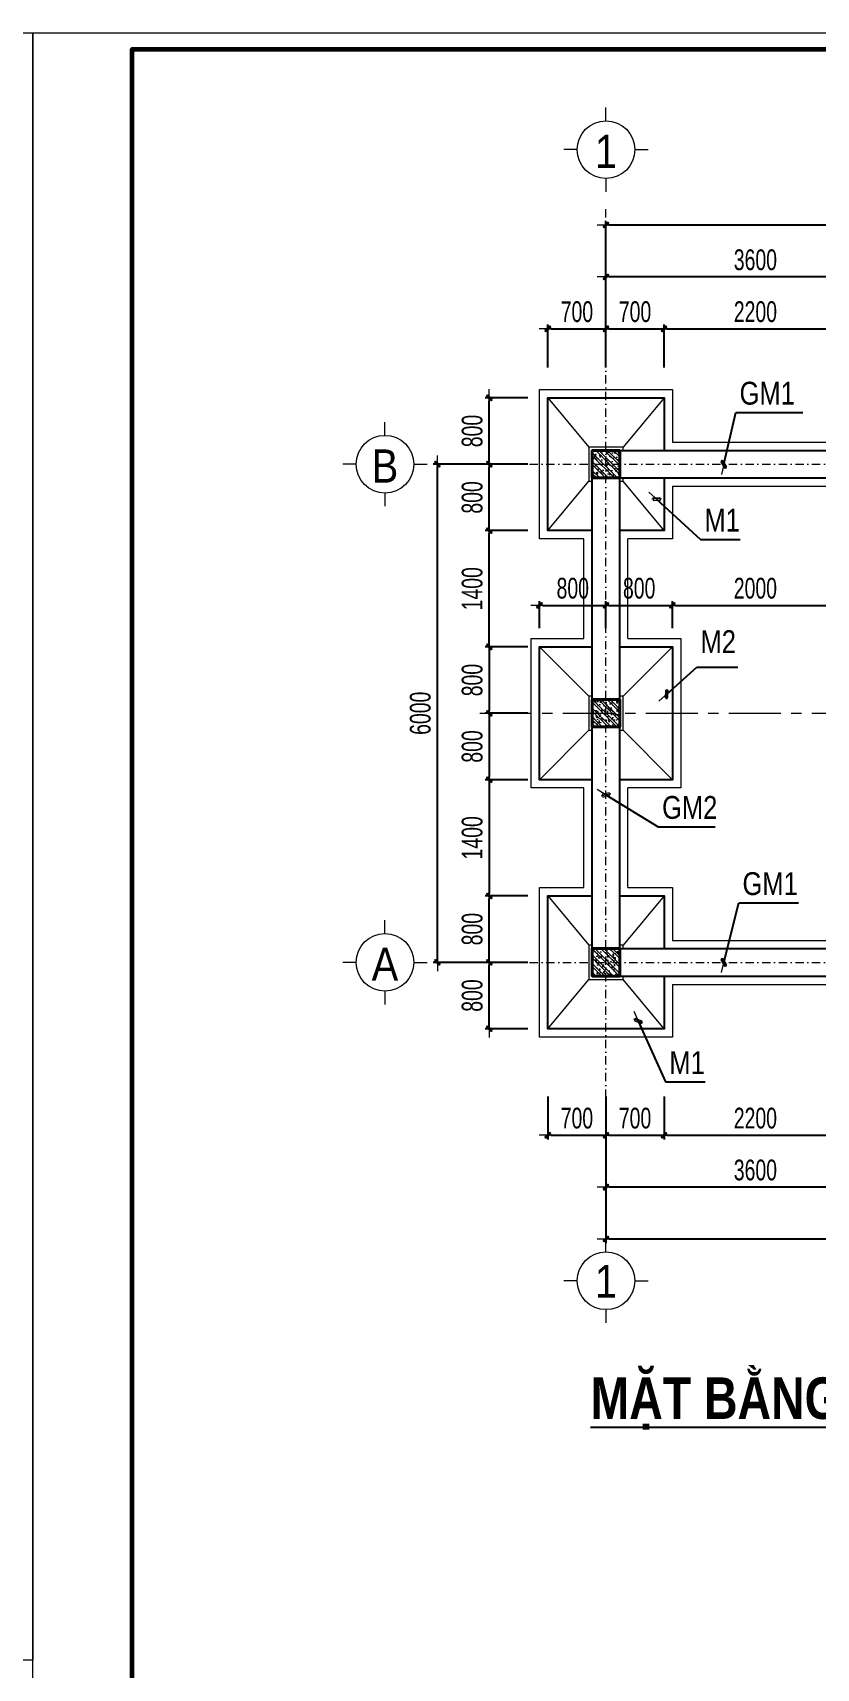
# Model space of a CAD drawing. Header units: millimetres. Extents: x -178395 to 493851, y -561170 to -280028.
# Drawn here: x -150675 to -141235, y -470366 to -450665 of the extents above; entities that cross this region are included whole.
import ezdxf
from ezdxf.enums import TextEntityAlignment as Align

# ---------------------------------------------------------------- set-up
doc = ezdxf.new("R2010")
doc.units = ezdxf.units.MM
doc.header["$MEASUREMENT"] = 0
doc.header["$PDMODE"] = 32
for name, pattern in [('CENTER', [2, 1.25, -0.25, 0.25, -0.25]), ('DASHDOT', [1, 0.5, -0.25, 0, -0.25]), ('HIDDEN', [0.375, 0.25, -0.125])]:
    doc.linetypes.add(name, pattern=pattern)
doc.layers.get('Defpoints').update_dxf_attribs({"color": 1})
for name, color, linetype, lineweight in [('Khungten_LCDI', 7, 'Continuous', 5), ('LC Dim', 8, 'Continuous', 18), ('LC Hatch', 252, 'Continuous', 9), ('LC ISO', 153, 'Continuous', 13), ('LC MANH DUT', 35, 'HIDDEN', 5), ('LC Net dam2', 6, 'Continuous', 40), ('LC Net manh', 133, 'Continuous', 5), ('LC Net thay', 63, 'Continuous', 25), ('LC Net truc', 79, 'DASHDOT', 13), ('LC Text1', 3, 'Continuous', 20), ('LC Text2', 7, 'Continuous', 25), ('v-TRUC', 8, 'CENTER', 13)]:
    doc.layers.add(name, color=color, linetype=linetype, lineweight=lineweight)
doc.styles.add('1', font='vnsimli.shx', dxfattribs={"width": 0.6})
doc.styles.add('HOATBIF', font='hoatbif.shx', dxfattribs={"width": 0.7})
doc.styles.add('Khungten', font='VHAVAN.TTF', dxfattribs={"width": 0.9, "height": 5000})
doc.styles.add('LC 1', font='VHAVANB.TTF')
doc.styles.add('LC3', font='VHARIALB.TTF', dxfattribs={"width": 0.8})
doc.styles.add('T2', font='VHARIAL.TTF', dxfattribs={"width": 0.8})
doc.styles.add('Title', font='VHBLACK.TTF', dxfattribs={"width": 0.8})
doc.dimstyles.new('1-100', dxfattribs={"dimscale": 100, "dimtxt": 2.5, "dimasz": 0.35, "dimexe": 0.5, "dimexo": 0, "dimgap": 0.8, "dimtad": 1, "dimdec": 0, "dimzin": 0, "dimdsep": 46, "dimtxsty": 'HOATBIF', "dimblk1": 'DOT', "dimblk2": 'DOT', "dimsah": 1, "dimcen": -1, "dimdle": 1, "dimclrd": 256, "dimclre": 256, "dimclrt": 4, "dimadec": 3, "dimazin": 2, "dimtfac": 0.333333, "dimtdec": 0, "dimtix": 1, "dimtmove": 2, "dimatfit": 3, "dimldrblk": 'DOT', "dimfxl": 1, "dimtvp": 0.833333, "dimtolj": 1, "dimtzin": 0, "dimarcsym": 0})
doc.dimstyles.new('1-100$7', dxfattribs={"dimtxt": 230, "dimasz": 300, "dimexe": 50, "dimexo": 300, "dimgap": 80, "dimtad": 1, "dimdec": 3, "dimzin": 12, "dimdsep": 46, "dimtxsty": '1', "dimblk1": 'ARCHTICK', "dimblk2": 'ARCHTICK', "dimsah": 1, "dimcen": 0.09, "dimdle": 160, "dimclrd": 6, "dimclre": 6, "dimclrt": 2, "dimadec": 3, "dimazin": 3, "dimtfac": 1, "dimtdec": 3, "dimtix": 1, "dimtmove": 2, "dimatfit": 3, "dimldrblk": 'DOTSMALL', "dimfxl": 1, "dimtolj": 1, "dimtzin": 15, "dimarcsym": 0})
pattern_1 = [(140, (-42000, -3e-10), (12.550427, 143.452037), [15, -165]), (85, (-42000, -3e-10), (-150.438427, -27.750267), [12, -132]), (190.4514, (-41998.95, 11.95), (-137.88791, 115.701876), [12.74804, -140.228422]), (136.1842, (-42040, -3e-10), (33.1038, 213.44821), [22.5, -247.5]), (186.6356, (-42037.24, 17.79), (-194.82357, 186.93254), [19.12206, -210.3426]), (81.1842, (-42040, -3e-10), (-194.82372, 186.93239), [18, -198]), (111, (-42030, 20), (80.523778, 119.38141), [15, -165]), (56, (-42030, 20), (-145.03001, 48.663066), [12, -132]), (161.4514, (-42023.29, 29.95), (-64.5061, 168.044526), [12.74804, -140.228422]), (127.5, (-42000, -3e-10), (-66.578771, 2.431971), [0, -130.4, 0, -134, 0, -132.5]), (97.5, (-42000, -3e-10), (-78.882342, 52.613907), [0, -76.4, 0, -127.4, 0, -50.5]), (57.5, (-42000, -44.6), (4.5109743, 106.764487), [0, -50, 0, -156, 0, -207]), (47.5, (-42000, -64.6), (-20.020996, 116.637234), [0, -65, 0, -103.6, 0, -147]), (135, (-42000, -3e-10), (-53.033009, -53.033009), []), (135, (-42000, 35.355), (-53.033009, -53.033009), [])]

# ---------------------------------------------------------------- blocks, each defined once
blk = doc.blocks.new('DOT')
at = {"layer": 'LC Dim'}
blk.add_line((-3, 0), (3, 0), dxfattribs=at)
at = {"layer": 'LC Dim', "color": 4}
blk.add_line((-1, -1), (1, 1), dxfattribs=at)
blk.add_lwpolyline([(0.5, 1), (-1, -0.5), (-0.5, -1), (1, 0.5)], close=True, dxfattribs=at)
blk = doc.blocks.new('*D15')
at = {"layer": 'Defpoints', "color": 0, "ltscale": 2, "transparency": 16777216}
for p in [(-143769, -463481), (-140169, -463481), (-143769, -464571)]:
    blk.add_point(p, dxfattribs=at)
at = {"layer": 'LC Dim', "lineweight": -2, "ltscale": 2, "transparency": 16777216}
for p, q in [((-143769, -463481), (-143769, -464621)), ((-140169, -463481), (-140169, -464621)), ((-140204, -464571), (-143734, -464571))]:
    blk.add_line(p, q, dxfattribs=at)
at = {"layer": 'LC Dim', "lineweight": -2, "ltscale": 2, "transparency": 16777216, "xscale": 35, "yscale": 35, "zscale": 35, "rotation": 180}
blk.add_blockref('DOT', (-143769, -464571), dxfattribs=at)
at = {"layer": 'LC Dim', "lineweight": -2, "ltscale": 2, "transparency": 16777216, "xscale": 35, "yscale": 35, "zscale": 35}
blk.add_blockref('DOT', (-140169, -464571), dxfattribs=at)
at = {"layer": 'LC Dim', "color": 4, "ltscale": 2, "transparency": 16777216, "insert": (-141969, -464366), "char_height": 250, "attachment_point": 5, "style": 'HOATBIF'}
blk.add_mtext('\\A1;3600', dxfattribs=at)
blk = doc.blocks.new('_Dot')
at = {"color": 0, "linetype": 'ByBlock', "lineweight": -2}
blk.add_line((-0.5, 0), (-1, 0), dxfattribs=at)
at = {"color": 0, "linetype": 'ByBlock', "const_width": 0.5}
blk.add_lwpolyline([(-0.25, 0, 1), (0.25, 0, 1)], format="xyb", close=True, dxfattribs=at)
blk = doc.blocks.new('*D16')
at = {"layer": 'Defpoints', "color": 0, "ltscale": 2, "transparency": 16777216}
for p in [(-143769, -463481), (-136569, -463481), (-143769, -465196)]:
    blk.add_point(p, dxfattribs=at)
at = {"layer": 'LC Dim', "lineweight": -2, "ltscale": 2, "transparency": 16777216}
for p, q in [((-143769, -463481), (-143769, -465246)), ((-136569, -463481), (-136569, -465246)), ((-136604, -465196), (-143734, -465196))]:
    blk.add_line(p, q, dxfattribs=at)
at = {"layer": 'LC Dim', "lineweight": -2, "ltscale": 2, "transparency": 16777216, "xscale": 35, "yscale": 35, "zscale": 35, "rotation": 180}
blk.add_blockref('DOT', (-143769, -465196), dxfattribs=at)
at = {"layer": 'LC Dim', "lineweight": -2, "ltscale": 2, "transparency": 16777216, "xscale": 35, "yscale": 35, "zscale": 35}
blk.add_blockref('DOT', (-136569, -465196), dxfattribs=at)
at = {"layer": 'LC Dim', "color": 4, "ltscale": 2, "transparency": 16777216, "insert": (-140169, -464991), "char_height": 250, "attachment_point": 5, "style": 'HOATBIF'}
blk.add_mtext('\\A1;7200', dxfattribs=at)
blk = doc.blocks.new('TTRUC')
at = {"layer": 'LC ISO'}
for p, q in [((0, 6.95), (0, 10.13)), ((-6.95, 0), (-10.13, 0)), ((6.95, 0), (10.13, 0)), ((0, -6.95), (0, -10.13))]:
    blk.add_line(p, q, dxfattribs=at)
at = {"layer": 'LC Net manh'}
blk.add_circle((0, 0), 6.95, dxfattribs=at)
blk = doc.blocks.new('*D18')
at = {"layer": 'Defpoints', "color": 0, "ltscale": 2, "transparency": 16777216}
for p in [(-143769, -453607), (-143769, -454696), (-140169, -454696)]:
    blk.add_point(p, dxfattribs=at)
at = {"layer": 'LC Dim', "lineweight": -2, "ltscale": 2, "transparency": 16777216}
for p, q in [((-143769, -454696), (-143769, -453557)), ((-140204, -453607), (-143734, -453607)), ((-140169, -454696), (-140169, -453557))]:
    blk.add_line(p, q, dxfattribs=at)
at = {"layer": 'LC Dim', "lineweight": -2, "ltscale": 2, "transparency": 16777216, "xscale": 35, "yscale": 35, "zscale": 35, "rotation": 180}
blk.add_blockref('DOT', (-143769, -453607), dxfattribs=at)
at = {"layer": 'LC Dim', "lineweight": -2, "ltscale": 2, "transparency": 16777216, "xscale": 35, "yscale": 35, "zscale": 35}
blk.add_blockref('DOT', (-140169, -453607), dxfattribs=at)
at = {"layer": 'LC Dim', "color": 4, "ltscale": 2, "transparency": 16777216, "insert": (-141969, -453402), "char_height": 250, "attachment_point": 5, "style": 'HOATBIF'}
blk.add_mtext('\\A1;3600', dxfattribs=at)
blk = doc.blocks.new('*D19')
at = {"layer": 'Defpoints', "color": 0, "ltscale": 2, "transparency": 16777216}
for p in [(-143769, -452982), (-143769, -454696), (-136569, -454696)]:
    blk.add_point(p, dxfattribs=at)
at = {"layer": 'LC Dim', "lineweight": -2, "ltscale": 2, "transparency": 16777216}
for p, q in [((-143769, -454696), (-143769, -452932)), ((-136604, -452982), (-143734, -452982)), ((-136569, -454696), (-136569, -452932))]:
    blk.add_line(p, q, dxfattribs=at)
at = {"layer": 'LC Dim', "lineweight": -2, "ltscale": 2, "transparency": 16777216, "xscale": 35, "yscale": 35, "zscale": 35, "rotation": 180}
blk.add_blockref('DOT', (-143769, -452982), dxfattribs=at)
at = {"layer": 'LC Dim', "lineweight": -2, "ltscale": 2, "transparency": 16777216, "xscale": 35, "yscale": 35, "zscale": 35}
blk.add_blockref('DOT', (-136569, -452982), dxfattribs=at)
at = {"layer": 'LC Dim', "color": 4, "ltscale": 2, "transparency": 16777216, "insert": (-140169, -452777), "char_height": 250, "attachment_point": 5, "style": 'HOATBIF'}
blk.add_mtext('\\A1;7200', dxfattribs=at)
blk = doc.blocks.new('*D21')
at = {"layer": 'Defpoints', "color": 0, "ltscale": 2, "transparency": 16777216}
for p in [(-145800, -455863), (-144711, -455863), (-144711, -461863)]:
    blk.add_point(p, dxfattribs=at)
at = {"layer": 'LC Dim', "lineweight": -2, "ltscale": 2, "transparency": 16777216}
for p, q in [((-144711, -455863), (-145850, -455863)), ((-145800, -461828), (-145800, -455898)), ((-144711, -461863), (-145850, -461863))]:
    blk.add_line(p, q, dxfattribs=at)
at = {"layer": 'LC Dim', "lineweight": -2, "ltscale": 2, "transparency": 16777216, "xscale": 35, "yscale": 35, "zscale": 35}
for p, rotation in [((-145800, -455863), 90), ((-145800, -461863), 270)]:
    blk.add_blockref('DOT', p, dxfattribs=dict(at, rotation=rotation))
at = {"layer": 'LC Dim', "color": 4, "ltscale": 2, "transparency": 16777216, "insert": (-146005, -458863), "char_height": 250, "attachment_point": 5, "rotation": 90, "style": 'HOATBIF'}
blk.add_mtext('\\A1;6000', dxfattribs=at)
blk = doc.blocks.new('*D22')
at = {"layer": 'Defpoints', "color": 0, "ltscale": 2, "transparency": 16777216}
for p in [(-143769, -454232), (-144469, -454696), (-143769, -454696)]:
    blk.add_point(p, dxfattribs=at)
at = {"layer": 'LC Dim', "lineweight": -2, "ltscale": 2, "transparency": 16777216}
for p, q in [((-144469, -454696), (-144469, -454182)), ((-144434, -454232), (-143804, -454232)), ((-143769, -454696), (-143769, -454182))]:
    blk.add_line(p, q, dxfattribs=at)
at = {"layer": 'LC Dim', "lineweight": -2, "ltscale": 2, "transparency": 16777216, "xscale": 35, "yscale": 35, "zscale": 35, "rotation": 180}
blk.add_blockref('DOT', (-144469, -454232), dxfattribs=at)
at = {"layer": 'LC Dim', "lineweight": -2, "ltscale": 2, "transparency": 16777216, "xscale": 35, "yscale": 35, "zscale": 35}
blk.add_blockref('DOT', (-143769, -454232), dxfattribs=at)
at = {"layer": 'LC Dim', "color": 4, "ltscale": 2, "transparency": 16777216, "insert": (-144119, -454027), "char_height": 250, "attachment_point": 5, "style": 'HOATBIF'}
blk.add_mtext('\\A1;700', dxfattribs=at)
blk = doc.blocks.new('*D23')
at = {"layer": 'Defpoints', "color": 0, "ltscale": 2, "transparency": 16777216}
for p in [(-143069, -454232), (-143769, -454696), (-143069, -454696)]:
    blk.add_point(p, dxfattribs=at)
at = {"layer": 'LC Dim', "lineweight": -2, "ltscale": 2, "transparency": 16777216}
for p, q in [((-143769, -454696), (-143769, -454182)), ((-143734, -454232), (-143104, -454232)), ((-143069, -454696), (-143069, -454182))]:
    blk.add_line(p, q, dxfattribs=at)
at = {"layer": 'LC Dim', "lineweight": -2, "ltscale": 2, "transparency": 16777216, "xscale": 35, "yscale": 35, "zscale": 35, "rotation": 180}
blk.add_blockref('DOT', (-143769, -454232), dxfattribs=at)
at = {"layer": 'LC Dim', "lineweight": -2, "ltscale": 2, "transparency": 16777216, "xscale": 35, "yscale": 35, "zscale": 35}
blk.add_blockref('DOT', (-143069, -454232), dxfattribs=at)
at = {"layer": 'LC Dim', "color": 4, "ltscale": 2, "transparency": 16777216, "insert": (-143419, -454027), "char_height": 250, "attachment_point": 5, "style": 'HOATBIF'}
blk.add_mtext('\\A1;700', dxfattribs=at)
blk = doc.blocks.new('*D28')
at = {"layer": 'Defpoints', "color": 0, "ltscale": 2, "transparency": 16777216}
for p in [(-144469, -463481), (-143769, -463481), (-143769, -463946)]:
    blk.add_point(p, dxfattribs=at)
at = {"layer": 'LC Dim', "lineweight": -2, "ltscale": 2, "transparency": 16777216}
for p, q in [((-144469, -463481), (-144469, -463996)), ((-143769, -463481), (-143769, -463996)), ((-144434, -463946), (-143804, -463946))]:
    blk.add_line(p, q, dxfattribs=at)
at = {"layer": 'LC Dim', "lineweight": -2, "ltscale": 2, "transparency": 16777216, "xscale": 35, "yscale": 35, "zscale": 35, "rotation": 180}
blk.add_blockref('DOT', (-144469, -463946), dxfattribs=at)
at = {"layer": 'LC Dim', "lineweight": -2, "ltscale": 2, "transparency": 16777216, "xscale": 35, "yscale": 35, "zscale": 35}
blk.add_blockref('DOT', (-143769, -463946), dxfattribs=at)
at = {"layer": 'LC Dim', "color": 4, "ltscale": 2, "transparency": 16777216, "insert": (-144119, -463741), "char_height": 250, "attachment_point": 5, "style": 'HOATBIF'}
blk.add_mtext('\\A1;700', dxfattribs=at)
blk = doc.blocks.new('*D29')
at = {"layer": 'Defpoints', "color": 0, "ltscale": 2, "transparency": 16777216}
for p in [(-143769, -463481), (-143069, -463481), (-143069, -463946)]:
    blk.add_point(p, dxfattribs=at)
at = {"layer": 'LC Dim', "lineweight": -2, "ltscale": 2, "transparency": 16777216}
for p, q in [((-143769, -463481), (-143769, -463996)), ((-143069, -463481), (-143069, -463996)), ((-143734, -463946), (-143104, -463946))]:
    blk.add_line(p, q, dxfattribs=at)
at = {"layer": 'LC Dim', "lineweight": -2, "ltscale": 2, "transparency": 16777216, "xscale": 35, "yscale": 35, "zscale": 35, "rotation": 180}
blk.add_blockref('DOT', (-143769, -463946), dxfattribs=at)
at = {"layer": 'LC Dim', "lineweight": -2, "ltscale": 2, "transparency": 16777216, "xscale": 35, "yscale": 35, "zscale": 35}
blk.add_blockref('DOT', (-143069, -463946), dxfattribs=at)
at = {"layer": 'LC Dim', "color": 4, "ltscale": 2, "transparency": 16777216, "insert": (-143419, -463741), "char_height": 250, "attachment_point": 5, "style": 'HOATBIF'}
blk.add_mtext('\\A1;700', dxfattribs=at)
blk = doc.blocks.new('*D34')
at = {"layer": 'Defpoints', "color": 0, "ltscale": 2, "transparency": 16777216}
for p in [(-140869, -454232), (-143069, -454696), (-140869, -454696)]:
    blk.add_point(p, dxfattribs=at)
at = {"layer": 'LC Dim', "lineweight": -2, "ltscale": 2, "transparency": 16777216}
for p, q in [((-143069, -454696), (-143069, -454182)), ((-143034, -454232), (-140904, -454232)), ((-140869, -454696), (-140869, -454182))]:
    blk.add_line(p, q, dxfattribs=at)
at = {"layer": 'LC Dim', "lineweight": -2, "ltscale": 2, "transparency": 16777216, "xscale": 35, "yscale": 35, "zscale": 35, "rotation": 180}
blk.add_blockref('DOT', (-143069, -454232), dxfattribs=at)
at = {"layer": 'LC Dim', "lineweight": -2, "ltscale": 2, "transparency": 16777216, "xscale": 35, "yscale": 35, "zscale": 35}
blk.add_blockref('DOT', (-140869, -454232), dxfattribs=at)
at = {"layer": 'LC Dim', "color": 4, "ltscale": 2, "transparency": 16777216, "insert": (-141969, -454027), "char_height": 250, "attachment_point": 5, "style": 'HOATBIF'}
blk.add_mtext('\\A1;2200', dxfattribs=at)
blk = doc.blocks.new('*D36')
at = {"layer": 'Defpoints', "color": 0, "ltscale": 2, "transparency": 16777216}
for p in [(-145175, -455863), (-144711, -455863), (-144711, -456663)]:
    blk.add_point(p, dxfattribs=at)
at = {"layer": 'LC Dim', "lineweight": -2, "ltscale": 2, "transparency": 16777216}
for p, q in [((-144711, -455863), (-145225, -455863)), ((-145175, -456628), (-145175, -455898)), ((-144711, -456663), (-145225, -456663))]:
    blk.add_line(p, q, dxfattribs=at)
at = {"layer": 'LC Dim', "lineweight": -2, "ltscale": 2, "transparency": 16777216, "xscale": 35, "yscale": 35, "zscale": 35}
for p, rotation in [((-145175, -455863), 90), ((-145175, -456663), 270)]:
    blk.add_blockref('DOT', p, dxfattribs=dict(at, rotation=rotation))
at = {"layer": 'LC Dim', "color": 4, "ltscale": 2, "transparency": 16777216, "insert": (-145380, -456263), "char_height": 250, "attachment_point": 5, "rotation": 90, "style": 'HOATBIF'}
blk.add_mtext('\\A1;800', dxfattribs=at)
blk = doc.blocks.new('*D37')
at = {"layer": 'Defpoints', "color": 0, "ltscale": 2, "transparency": 16777216}
for p in [(-145175, -455063), (-144711, -455063), (-144711, -455863)]:
    blk.add_point(p, dxfattribs=at)
at = {"layer": 'LC Dim', "lineweight": -2, "ltscale": 2, "transparency": 16777216}
for p, q in [((-144711, -455063), (-145225, -455063)), ((-145175, -455828), (-145175, -455098)), ((-144711, -455863), (-145225, -455863))]:
    blk.add_line(p, q, dxfattribs=at)
at = {"layer": 'LC Dim', "lineweight": -2, "ltscale": 2, "transparency": 16777216, "xscale": 35, "yscale": 35, "zscale": 35}
for p, rotation in [((-145175, -455063), 90), ((-145175, -455863), 270)]:
    blk.add_blockref('DOT', p, dxfattribs=dict(at, rotation=rotation))
at = {"layer": 'LC Dim', "color": 4, "ltscale": 2, "transparency": 16777216, "insert": (-145380, -455463), "char_height": 250, "attachment_point": 5, "rotation": 90, "style": 'HOATBIF'}
blk.add_mtext('\\A1;800', dxfattribs=at)
blk = doc.blocks.new('*D38')
at = {"layer": 'Defpoints', "color": 0, "ltscale": 2, "transparency": 16777216}
for p in [(-145175, -461863), (-144711, -461863), (-144711, -462663)]:
    blk.add_point(p, dxfattribs=at)
at = {"layer": 'LC Dim', "lineweight": -2, "ltscale": 2, "transparency": 16777216}
for p, q in [((-144711, -461863), (-145225, -461863)), ((-145175, -462628), (-145175, -461898)), ((-144711, -462663), (-145225, -462663))]:
    blk.add_line(p, q, dxfattribs=at)
at = {"layer": 'LC Dim', "lineweight": -2, "ltscale": 2, "transparency": 16777216, "xscale": 35, "yscale": 35, "zscale": 35}
for p, rotation in [((-145175, -461863), 90), ((-145175, -462663), 270)]:
    blk.add_blockref('DOT', p, dxfattribs=dict(at, rotation=rotation))
at = {"layer": 'LC Dim', "color": 4, "ltscale": 2, "transparency": 16777216, "insert": (-145380, -462263), "char_height": 250, "attachment_point": 5, "rotation": 90, "style": 'HOATBIF'}
blk.add_mtext('\\A1;800', dxfattribs=at)
blk = doc.blocks.new('*D39')
at = {"layer": 'Defpoints', "color": 0, "ltscale": 2, "transparency": 16777216}
for p in [(-145175, -461063), (-144711, -461063), (-144711, -461863)]:
    blk.add_point(p, dxfattribs=at)
at = {"layer": 'LC Dim', "lineweight": -2, "ltscale": 2, "transparency": 16777216}
for p, q in [((-144711, -461063), (-145225, -461063)), ((-145175, -461828), (-145175, -461098)), ((-144711, -461863), (-145225, -461863))]:
    blk.add_line(p, q, dxfattribs=at)
at = {"layer": 'LC Dim', "lineweight": -2, "ltscale": 2, "transparency": 16777216, "xscale": 35, "yscale": 35, "zscale": 35}
for p, rotation in [((-145175, -461063), 90), ((-145175, -461863), 270)]:
    blk.add_blockref('DOT', p, dxfattribs=dict(at, rotation=rotation))
at = {"layer": 'LC Dim', "color": 4, "ltscale": 2, "transparency": 16777216, "insert": (-145380, -461463), "char_height": 250, "attachment_point": 5, "rotation": 90, "style": 'HOATBIF'}
blk.add_mtext('\\A1;800', dxfattribs=at)
blk = doc.blocks.new('*D40')
at = {"layer": 'Defpoints', "color": 0, "ltscale": 2, "transparency": 16777216}
for p in [(-145175, -456663), (-144711, -456663), (-144711, -458063)]:
    blk.add_point(p, dxfattribs=at)
at = {"layer": 'LC Dim', "lineweight": -2, "ltscale": 2, "transparency": 16777216}
for p, q in [((-144711, -456663), (-145225, -456663)), ((-145175, -458028), (-145175, -456698)), ((-144711, -458063), (-145225, -458063))]:
    blk.add_line(p, q, dxfattribs=at)
at = {"layer": 'LC Dim', "lineweight": -2, "ltscale": 2, "transparency": 16777216, "xscale": 35, "yscale": 35, "zscale": 35}
for p, rotation in [((-145175, -456663), 90), ((-145175, -458063), 270)]:
    blk.add_blockref('DOT', p, dxfattribs=dict(at, rotation=rotation))
at = {"layer": 'LC Dim', "color": 4, "ltscale": 2, "transparency": 16777216, "insert": (-145380, -457363), "char_height": 250, "attachment_point": 5, "rotation": 90, "style": 'HOATBIF'}
blk.add_mtext('\\A1;1400', dxfattribs=at)
blk = doc.blocks.new('*D41')
at = {"layer": 'Defpoints', "color": 0, "ltscale": 2, "transparency": 16777216}
for p in [(-143069, -463481), (-140869, -463481), (-140869, -463946)]:
    blk.add_point(p, dxfattribs=at)
at = {"layer": 'LC Dim', "lineweight": -2, "ltscale": 2, "transparency": 16777216}
for p, q in [((-143069, -463481), (-143069, -463996)), ((-140869, -463481), (-140869, -463996)), ((-143034, -463946), (-140904, -463946))]:
    blk.add_line(p, q, dxfattribs=at)
at = {"layer": 'LC Dim', "lineweight": -2, "ltscale": 2, "transparency": 16777216, "xscale": 35, "yscale": 35, "zscale": 35, "rotation": 180}
blk.add_blockref('DOT', (-143069, -463946), dxfattribs=at)
at = {"layer": 'LC Dim', "lineweight": -2, "ltscale": 2, "transparency": 16777216, "xscale": 35, "yscale": 35, "zscale": 35}
blk.add_blockref('DOT', (-140869, -463946), dxfattribs=at)
at = {"layer": 'LC Dim', "color": 4, "ltscale": 2, "transparency": 16777216, "insert": (-141969, -463741), "char_height": 250, "attachment_point": 5, "style": 'HOATBIF'}
blk.add_mtext('\\A1;2200', dxfattribs=at)
blk = doc.blocks.new('TIEUDE1')
at = {"layer": 'LC Text2', "color": 7, "style": 'LC 1'}
blk.add_attdef('TIªU§Ò', text='', height=5, dxfattribs=at).set_placement((0, 0), align=Align.BOTTOM_CENTER)
blk.add_attdef('TL', text='', height=3, dxfattribs=at).set_placement((0, -2), align=Align.TOP_CENTER)
blk = doc.blocks.new('*D112')
at = {"layer": 'Defpoints', "color": 0, "ltscale": 2, "transparency": 16777216}
for p in [(-144711, -458063), (-145175, -458863), (-144711, -458863)]:
    blk.add_point(p, dxfattribs=at)
at = {"layer": 'LC Dim', "lineweight": -2, "ltscale": 2, "transparency": 16777216}
for p, q in [((-144711, -458063), (-145225, -458063)), ((-145175, -458098), (-145175, -458828)), ((-144711, -458863), (-145225, -458863))]:
    blk.add_line(p, q, dxfattribs=at)
at = {"layer": 'LC Dim', "lineweight": -2, "ltscale": 2, "transparency": 16777216, "xscale": 35, "yscale": 35, "zscale": 35}
for p, rotation in [((-145175, -458063), 90), ((-145175, -458863), 270)]:
    blk.add_blockref('DOT', p, dxfattribs=dict(at, rotation=rotation))
at = {"layer": 'LC Dim', "color": 4, "ltscale": 2, "transparency": 16777216, "insert": (-145380, -458463), "char_height": 250, "attachment_point": 5, "rotation": 90, "style": 'HOATBIF'}
blk.add_mtext('\\A1;800', dxfattribs=at)
blk = doc.blocks.new('*D113')
at = {"layer": 'Defpoints', "color": 0, "ltscale": 2, "transparency": 16777216}
for p in [(-144711, -458863), (-145175, -459663), (-144711, -459663)]:
    blk.add_point(p, dxfattribs=at)
at = {"layer": 'LC Dim', "lineweight": -2, "ltscale": 2, "transparency": 16777216}
for p, q in [((-144711, -458863), (-145225, -458863)), ((-145175, -458898), (-145175, -459628)), ((-144711, -459663), (-145225, -459663))]:
    blk.add_line(p, q, dxfattribs=at)
at = {"layer": 'LC Dim', "lineweight": -2, "ltscale": 2, "transparency": 16777216, "xscale": 35, "yscale": 35, "zscale": 35}
for p, rotation in [((-145175, -458863), 90), ((-145175, -459663), 270)]:
    blk.add_blockref('DOT', p, dxfattribs=dict(at, rotation=rotation))
at = {"layer": 'LC Dim', "color": 4, "ltscale": 2, "transparency": 16777216, "insert": (-145380, -459263), "char_height": 250, "attachment_point": 5, "rotation": 90, "style": 'HOATBIF'}
blk.add_mtext('\\A1;800', dxfattribs=at)
blk = doc.blocks.new('*D114')
at = {"layer": 'Defpoints', "color": 0, "ltscale": 2, "transparency": 16777216}
for p in [(-144711, -459663), (-145175, -461063), (-144711, -461063)]:
    blk.add_point(p, dxfattribs=at)
at = {"layer": 'LC Dim', "lineweight": -2, "ltscale": 2, "transparency": 16777216}
for p, q in [((-144711, -459663), (-145225, -459663)), ((-145175, -459698), (-145175, -461028)), ((-144711, -461063), (-145225, -461063))]:
    blk.add_line(p, q, dxfattribs=at)
at = {"layer": 'LC Dim', "lineweight": -2, "ltscale": 2, "transparency": 16777216, "xscale": 35, "yscale": 35, "zscale": 35}
for p, rotation in [((-145175, -459663), 90), ((-145175, -461063), 270)]:
    blk.add_blockref('DOT', p, dxfattribs=dict(at, rotation=rotation))
at = {"layer": 'LC Dim', "color": 4, "ltscale": 2, "transparency": 16777216, "insert": (-145380, -460363), "char_height": 250, "attachment_point": 5, "rotation": 90, "style": 'HOATBIF'}
blk.add_mtext('\\A1;1400', dxfattribs=at)
blk = doc.blocks.new('*D115')
at = {"layer": 'Defpoints', "color": 0, "ltscale": 250, "transparency": 16777216}
for p in [(-143769, -457563), (-144569, -457838), (-143769, -457838)]:
    blk.add_point(p, dxfattribs=at)
at = {"layer": 'LC Dim', "lineweight": -2, "ltscale": 250, "transparency": 16777216}
for p, q in [((-144569, -457838), (-144569, -457513)), ((-144534, -457563), (-143804, -457563)), ((-143769, -457838), (-143769, -457513))]:
    blk.add_line(p, q, dxfattribs=at)
at = {"layer": 'LC Dim', "lineweight": -2, "ltscale": 250, "transparency": 16777216, "xscale": 35, "yscale": 35, "zscale": 35, "rotation": 180}
blk.add_blockref('DOT', (-144569, -457563), dxfattribs=at)
at = {"layer": 'LC Dim', "lineweight": -2, "ltscale": 250, "transparency": 16777216, "xscale": 35, "yscale": 35, "zscale": 35}
blk.add_blockref('DOT', (-143769, -457563), dxfattribs=at)
at = {"layer": 'LC Dim', "color": 4, "ltscale": 250, "transparency": 16777216, "insert": (-144169, -457358), "char_height": 250, "attachment_point": 5, "style": 'HOATBIF'}
blk.add_mtext('\\A1;800', dxfattribs=at)
blk = doc.blocks.new('*D116')
at = {"layer": 'Defpoints', "color": 0, "ltscale": 250, "transparency": 16777216}
for p in [(-142969, -457563), (-143769, -457838), (-142969, -457838)]:
    blk.add_point(p, dxfattribs=at)
at = {"layer": 'LC Dim', "lineweight": -2, "ltscale": 250, "transparency": 16777216}
for p, q in [((-143769, -457838), (-143769, -457513)), ((-143734, -457563), (-143004, -457563)), ((-142969, -457838), (-142969, -457513))]:
    blk.add_line(p, q, dxfattribs=at)
at = {"layer": 'LC Dim', "lineweight": -2, "ltscale": 250, "transparency": 16777216, "xscale": 35, "yscale": 35, "zscale": 35, "rotation": 180}
blk.add_blockref('DOT', (-143769, -457563), dxfattribs=at)
at = {"layer": 'LC Dim', "lineweight": -2, "ltscale": 250, "transparency": 16777216, "xscale": 35, "yscale": 35, "zscale": 35}
blk.add_blockref('DOT', (-142969, -457563), dxfattribs=at)
at = {"layer": 'LC Dim', "color": 4, "ltscale": 250, "transparency": 16777216, "insert": (-143369, -457358), "char_height": 250, "attachment_point": 5, "style": 'HOATBIF'}
blk.add_mtext('\\A1;800', dxfattribs=at)
blk = doc.blocks.new('*D117')
at = {"layer": 'Defpoints', "color": 0, "ltscale": 250, "transparency": 16777216}
for p in [(-140969, -457563), (-142969, -457838), (-140969, -457838)]:
    blk.add_point(p, dxfattribs=at)
at = {"layer": 'LC Dim', "lineweight": -2, "ltscale": 250, "transparency": 16777216}
for p, q in [((-142969, -457838), (-142969, -457513)), ((-142934, -457563), (-141004, -457563)), ((-140969, -457838), (-140969, -457513))]:
    blk.add_line(p, q, dxfattribs=at)
at = {"layer": 'LC Dim', "lineweight": -2, "ltscale": 250, "transparency": 16777216, "xscale": 35, "yscale": 35, "zscale": 35, "rotation": 180}
blk.add_blockref('DOT', (-142969, -457563), dxfattribs=at)
at = {"layer": 'LC Dim', "lineweight": -2, "ltscale": 250, "transparency": 16777216, "xscale": 35, "yscale": 35, "zscale": 35}
blk.add_blockref('DOT', (-140969, -457563), dxfattribs=at)
at = {"layer": 'LC Dim', "color": 4, "ltscale": 250, "transparency": 16777216, "insert": (-141969, -457358), "char_height": 250, "attachment_point": 5, "style": 'HOATBIF'}
blk.add_mtext('\\A1;2000', dxfattribs=at)
blk = doc.blocks.new('lcdi fix')
at = {"layer": 'Defpoints', "lineweight": 0}
blk.add_lwpolyline([(-1200, -14850), (-1200, 14850), (40800, 14850), (40800, -14850)], close=True, dxfattribs=at)
at = {"layer": 'Khungten_LCDI', "color": 5, "lineweight": 60}
blk.add_lwpolyline([(0, -14650), (0, 14650), (40600, 14650), (40600, -14650)], close=True, dxfattribs=at)
at = {"color": 7, "style": 'Khungten', "width": 0.8}
for tag, p in [('REVISION', (39499, -10746)), ('NGAYHT', (39546, -11609))]:
    blk.add_attdef(tag, text='', height=200, dxfattribs=at).set_placement(p, align=Align.CENTER)
at = {"layer": 'LC Text1', "color": 3, "style": 'LC 1', "width": 1.834006}
for tag, p, p2 in [('TENBANVE1', (36913, -8886), (40339, -8886)), ('TENBANVE2', (36913, -9562), (40339, -9562))]:
    blk.add_attdef(tag, text='', height=250, dxfattribs=at).set_placement(p, p2, align=Align.FIT)
at = {"layer": 'LC Text1', "style": 'Title', "width": 0.7}
blk.add_attdef('SOBANVE', text='', height=250, dxfattribs=at).set_placement((39562, -13896), align=Align.CENTER)

msp = doc.modelspace()

# ---------------------------------------------------------------- hatches: boundary and pattern name
at = {"layer": 'LC Hatch', "ltscale": 2}
h = msp.add_hatch(dxfattribs=at)
h.set_pattern_fill('BTCT', color=256, scale=20, angle=90)
h.set_pattern_definition(pattern_1)
h.paths.add_polyline_path([(-143603.8, -456028), (-143603.8, -455698), (-143933.8, -455698), (-143933.8, -456028)])
h = msp.add_hatch(dxfattribs=at)
h.set_pattern_fill('BTCT', color=256, scale=20, angle=90)
h.set_pattern_definition(pattern_1)
h.paths.add_polyline_path([(-143603.8, -458698), (-143933.8, -458698), (-143933.8, -459028), (-143603.8, -459028)])
h = msp.add_hatch(dxfattribs=at)
h.set_pattern_fill('BTCT', color=256, scale=20, angle=90)
h.set_pattern_definition(pattern_1)
h.paths.add_polyline_path([(-143603.8, -462028), (-143603.8, -461698), (-143933.8, -461698), (-143933.8, -462028)])

# ---------------------------------------------------------------- linework, layer by layer
at = {"layer": 'Defpoints', "lineweight": 0, "elevation": 5.9}
msp.add_lwpolyline([(-178394.7, -470267.4), (-178394.7, -450665.4), (-150674.7, -450665.4), (-150674.7, -470267.4)], close=True, dxfattribs=at)
at = {"layer": 'LC MANH DUT', "ltscale": 100}
for points in [[(-143603.8, -456028), (-143603.8, -455698), (-143933.8, -455698), (-143933.8, -456028)], [(-143603.8, -458698), (-143933.8, -458698), (-143933.8, -459028), (-143603.8, -459028)], [(-143603.8, -462028), (-143603.8, -461698), (-143933.8, -461698), (-143933.8, -462028)]]:
    msp.add_lwpolyline(points, close=True, dxfattribs=at)
at = {"layer": 'LC Net dam2', "ltscale": 5}
for points in [[(-143603.8, -456028), (-143603.8, -455698), (-143933.8, -455698), (-143933.8, -456028)], [(-143603.8, -458698), (-143933.8, -458698), (-143933.8, -459028), (-143603.8, -459028)], [(-143603.8, -462028), (-143603.8, -461698), (-143933.8, -461698), (-143933.8, -462028)]]:
    msp.add_lwpolyline(points, close=True, dxfattribs=at)
at = {"layer": 'LC Net manh'}
for p, q in [((-142968.8, -455598), (-140968.8, -455598)), ((-142968.8, -456128), (-140968.8, -456128)), ((-144033.8, -457963), (-144033.8, -456763)), ((-143503.8, -457963), (-143503.8, -456763)), ((-144033.8, -460963), (-144033.8, -459763)), ((-143503.8, -460963), (-143503.8, -459763))]:
    msp.add_line(p, q, dxfattribs=at)
at = {"layer": 'LC Net manh', "ltscale": 2}
for p, q in [((-142968.8, -461598), (-140968.8, -461598)), ((-142968.8, -462128), (-140968.8, -462128))]:
    msp.add_line(p, q, dxfattribs=at)
at = {"layer": 'LC Net manh'}
for points in [[(-144033.8, -456763), (-144568.8, -456763), (-144568.8, -454963), (-143768.8, -454963), (-142968.8, -454963), (-142968.8, -455598)], [(-142968.8, -456128), (-142968.8, -456763), (-143503.8, -456763)], [(-143503.8, -460963), (-142968.8, -460963), (-142968.8, -461598)], [(-142968.8, -462128), (-142968.8, -462763), (-143768.8, -462763)]]:
    msp.add_lwpolyline(points, dxfattribs=at)
at = {"layer": 'LC Net manh', "ltscale": 2}
for points in [[(-144468.8, -455063), (-143973.8, -455658)], [(-143068.8, -455063), (-143563.8, -455658)], [(-143563.8, -455698), (-143563.8, -455658), (-143973.8, -455658), (-143973.8, -456068), (-143933.8, -456068)], [(-144468.8, -456663), (-143973.8, -456068)], [(-143603.8, -456068), (-143563.8, -456068), (-143563.8, -456028)], [(-143068.8, -456663), (-143563.8, -456068)], [(-144033.8, -459763), (-144668.8, -459763), (-144668.8, -458863), (-144668.8, -457963), (-144033.8, -457963)], [(-143503.8, -457963), (-142868.8, -457963), (-142868.8, -458863), (-142868.8, -459763), (-143503.8, -459763)], [(-144568.8, -458063), (-143973.8, -458658)], [(-142968.8, -458063), (-143563.8, -458658)], [(-143933.8, -458658), (-143973.8, -458658), (-143973.8, -459068), (-143933.8, -459068)], [(-143603.8, -459068), (-143563.8, -459068), (-143563.8, -458658), (-143603.8, -458658)], [(-144568.8, -459663), (-143973.8, -459068)], [(-142968.8, -459663), (-143563.8, -459068)], [(-143768.8, -462763), (-144568.8, -462763), (-144568.8, -460963), (-144033.8, -460963)], [(-144468.8, -461063), (-143973.8, -461658)], [(-143068.8, -461063), (-143563.8, -461658)], [(-143933.8, -461658), (-143973.8, -461658), (-143973.8, -462068), (-143563.8, -462068), (-143563.8, -462028)], [(-143563.8, -461698), (-143563.8, -461658), (-143603.8, -461658)], [(-144468.8, -462663), (-143973.8, -462068)], [(-143068.8, -462663), (-143563.8, -462068)]]:
    msp.add_lwpolyline(points, dxfattribs=at)
at = {"layer": 'LC Net thay'}
for p, q in [((-143933.8, -455698), (-136403.8, -455698)), ((-143933.8, -462028), (-143933.8, -455698)), ((-143603.8, -456028), (-136733.8, -456028)), ((-143603.8, -461698), (-143603.8, -456028)), ((-143603.8, -461698), (-136733.8, -461698)), ((-143933.8, -462028), (-136403.8, -462028))]:
    msp.add_line(p, q, dxfattribs=at)
for points in [[(-143933.8, -456663), (-144468.8, -456663), (-144468.8, -455063), (-143768.8, -455063)], [(-143768.8, -455063), (-143068.8, -455063), (-143068.8, -455698)], [(-143068.8, -456028), (-143068.8, -456663), (-143603.8, -456663)], [(-143933.8, -459663), (-144568.8, -459663), (-144568.8, -458863), (-144568.8, -458063), (-143933.8, -458063)], [(-143603.8, -458063), (-142968.8, -458063), (-142968.8, -458863), (-142968.8, -459663), (-143603.8, -459663)], [(-143768.8, -462663), (-144468.8, -462663), (-144468.8, -461063), (-143933.8, -461063)], [(-143603.8, -461063), (-143068.8, -461063), (-143068.8, -461698)], [(-143068.8, -462028), (-143068.8, -462663), (-143768.8, -462663)]]:
    msp.add_lwpolyline(points, dxfattribs=at)
at = {"layer": 'LC Net truc', "ltscale": 200}
for p, q in [((-143768.8, -464095.7), (-143768.8, -452787.7)), ((-145289.2, -455863), (-135439.8, -455863)), ((-145289.2, -461863), (-135439.8, -461863))]:
    msp.add_line(p, q, dxfattribs=at)
at = {"layer": 'v-TRUC', "ltscale": 500}
msp.add_line((-145289.2, -458863), (-135339.8, -458863), dxfattribs=at)

# ---------------------------------------------------------------- block references
at = {"layer": 'LC ISO', "xscale": 50, "yscale": 50, "zscale": 50, "rotation": 180}
for p in [(-143768.8, -452073.6), (-146431.3, -455863), (-146431.3, -461863)]:
    msp.add_blockref('TTRUC', p, dxfattribs=at)
at = {"layer": 'LC ISO', "xscale": 50, "yscale": 50, "zscale": 50}
msp.add_blockref('TTRUC', (-143768.8, -465699.1), dxfattribs=at)
at = {"layer": 'LC Net thay'}
msp.add_blockref('lcdi fix', (-149474.7, -465515.4), dxfattribs=at)
at = {"layer": 'LC Text2'}
ref = msp.add_blockref('TIEUDE1', (-140180.5, -467513.1), dxfattribs=dict(at, xscale=101.6, yscale=101.6, zscale=101.6))
ref.add_attrib('TIªU§Ò', '%%UmÆt b»ng kÕt cÊu mãng', dxfattribs={"color": 7, "height": 500.321, "style": 'LC3', "width": 0.8}).set_placement((-140180.5, -467513.1), align=Align.BOTTOM_CENTER)

# ---------------------------------------------------------------- texts
at = {"layer": 'LC Text1', "ltscale": 0.2, "style": 'LC 1', "width": 0.9}
for s, height, p in [('1', 400, (-143768.8, -452415.3)), ('b', 400, (-146431.3, -456204.7)), ('a', 400, (-146431.3, -462204.7)), ('1', 394.6, (-143768.8, -466020.1))]:
    msp.add_text(s, height=height, dxfattribs=at).set_placement(p, align=Align.BOTTOM_CENTER)
at = {"layer": 'LC Text2', "style": 'T2', "width": 0.8}
for s, p in [('gm1', (-142159.6, -455145.1)), ('m1', (-142582.6, -456673.7)), ('m2', (-142630.1, -458137.7)), ('gm2', (-143093.1, -460134.6)), ('gm1', (-142124.6, -461052.6)), ('m1', (-143005.6, -463208.7))]:
    msp.add_text(s, height=275, dxfattribs=at).set_placement(p)

# ---------------------------------------------------------------- dimensions: what is measured, and where the dimension line sits
at = {"layer": 'LC Dim', "ltscale": 2}
for base, p1, p2, picture, middle in [((-143768.8, -452981.9), (-136568.8, -454696.1), (-143768.8, -454696.1), '*D19', (-140168.8, -452776.9)), ((-143768.8, -454231.9), (-144468.8, -454696.1), (-143768.8, -454696.1), '*D22', (-144118.8, -454026.9)), ((-143068.8, -454231.9), (-143768.8, -454696.1), (-143068.8, -454696.1), '*D23', (-143418.8, -454026.9)), ((-140868.8, -454231.9), (-143068.8, -454696.1), (-140868.8, -454696.1), '*D34', (-141968.8, -454026.9)), ((-143768.8, -463945.7), (-144468.8, -463481.5), (-143768.8, -463481.5), '*D28', (-144118.8, -463740.7)), ((-143768.8, -465195.7), (-136568.8, -463481.5), (-143768.8, -463481.5), '*D16', (-140168.8, -464990.7)), ((-143068.8, -463945.7), (-143768.8, -463481.5), (-143068.8, -463481.5), '*D29', (-143418.8, -463740.7)), ((-140868.8, -463945.7), (-143068.8, -463481.5), (-140868.8, -463481.5), '*D41', (-141968.8, -463740.7))]:
    dim = msp.add_linear_dim(base=base, p1=p1, p2=p2, dimstyle='1-100', dxfattribs=at)
    dim.commit()
    dim.dimension.update_dxf_attribs({"geometry": picture, "text_midpoint": middle})
for base, p1, p2, angle, picture, middle in [((-143768.8, -453606.9), (-140168.8, -454696.1), (-143768.8, -454696.1), 180, '*D18', (-141968.8, -453401.9)), ((-145175, -455063), (-144710.8, -455863), (-144710.8, -455063), 90, '*D37', (-145380, -455463)), ((-145800, -455863), (-144710.8, -461863), (-144710.8, -455863), 90, '*D21', (-146005, -458863)), ((-145175, -455863), (-144710.8, -456663), (-144710.8, -455863), 90, '*D36', (-145380, -456263)), ((-145175, -456663), (-144710.8, -458063), (-144710.8, -456663), 90, '*D40', (-145380, -457363)), ((-145175, -458863), (-144710.8, -458063), (-144710.8, -458863), 90, '*D112', (-145380, -458463)), ((-145175, -459663), (-144710.8, -458863), (-144710.8, -459663), 90, '*D113', (-145380, -459263)), ((-145175, -461063), (-144710.8, -459663), (-144710.8, -461063), 90, '*D114', (-145380, -460363)), ((-145175, -461063), (-144710.8, -461863), (-144710.8, -461063), 90, '*D39', (-145380, -461463)), ((-145175, -461863), (-144710.8, -462663), (-144710.8, -461863), 90, '*D38', (-145380, -462263)), ((-143768.8, -464570.7), (-140168.8, -463481.5), (-143768.8, -463481.5), 180, '*D15', (-141968.8, -464365.7))]:
    dim = msp.add_linear_dim(base=base, p1=p1, p2=p2, angle=angle, dimstyle='1-100', dxfattribs=at)
    dim.commit()
    dim.dimension.update_dxf_attribs({"geometry": picture, "text_midpoint": middle})
at = {"layer": 'LC Dim', "ltscale": 250}
for base, p1, p2, picture, middle in [((-143768.8, -457563.1), (-144568.8, -457838.1), (-143768.8, -457838.1), '*D115', (-144168.8, -457358.1)), ((-142968.8, -457563.1), (-143768.8, -457838.1), (-142968.8, -457838.1), '*D116', (-143368.8, -457358.1)), ((-140968.8, -457563.1), (-142968.8, -457838.1), (-140968.8, -457838.1), '*D117', (-141968.8, -457358.1))]:
    dim = msp.add_linear_dim(base=base, p1=p1, p2=p2, dimstyle='1-100', dxfattribs=at)
    dim.commit()
    dim.dimension.update_dxf_attribs({"geometry": picture, "text_midpoint": middle})

# ---------------------------------------------------------------- leaders
at = {"layer": 'LC Dim', "ltscale": 2}
for points in [[(-142350.5, -455863), (-142205.3, -455239.7), (-141397, -455239.7)], [(-143158.5, -456283.1), (-142628.3, -456768.2), (-142152.5, -456768.2)], [(-143037.5, -458632.4), (-142675.8, -458306.2), (-142181, -458306.2)], [(-143768.8, -459846.6), (-143138.8, -460229.2), (-142453.5, -460229.2)], [(-142350.5, -461863), (-142170.3, -461147.2), (-141449, -461147.2)], [(-143379.2, -462570.6), (-143051.3, -463303.2), (-142575.5, -463303.2)]]:
    msp.add_leader(points, dimstyle='1-100$7', override={"dimscale": 120, "dimtxt": 2.5, "dimasz": 0.35, "dimexe": 0.5, "dimexo": 0, "dimgap": 0.8, "dimdec": 0, "dimzin": 0, "dimtxsty": 'HOATBIF', "dimcen": -1, "dimdle": 1, "dimclrd": 256, "dimclre": 256, "dimclrt": 4, "dimazin": 2, "dimtfac": 0.333333, "dimtdec": 0, "dimldrblk": 'DOT', "dimtvp": 0.833333, "dimtzin": 0}, dxfattribs=at)

doc.saveas('drawing.dxf')
